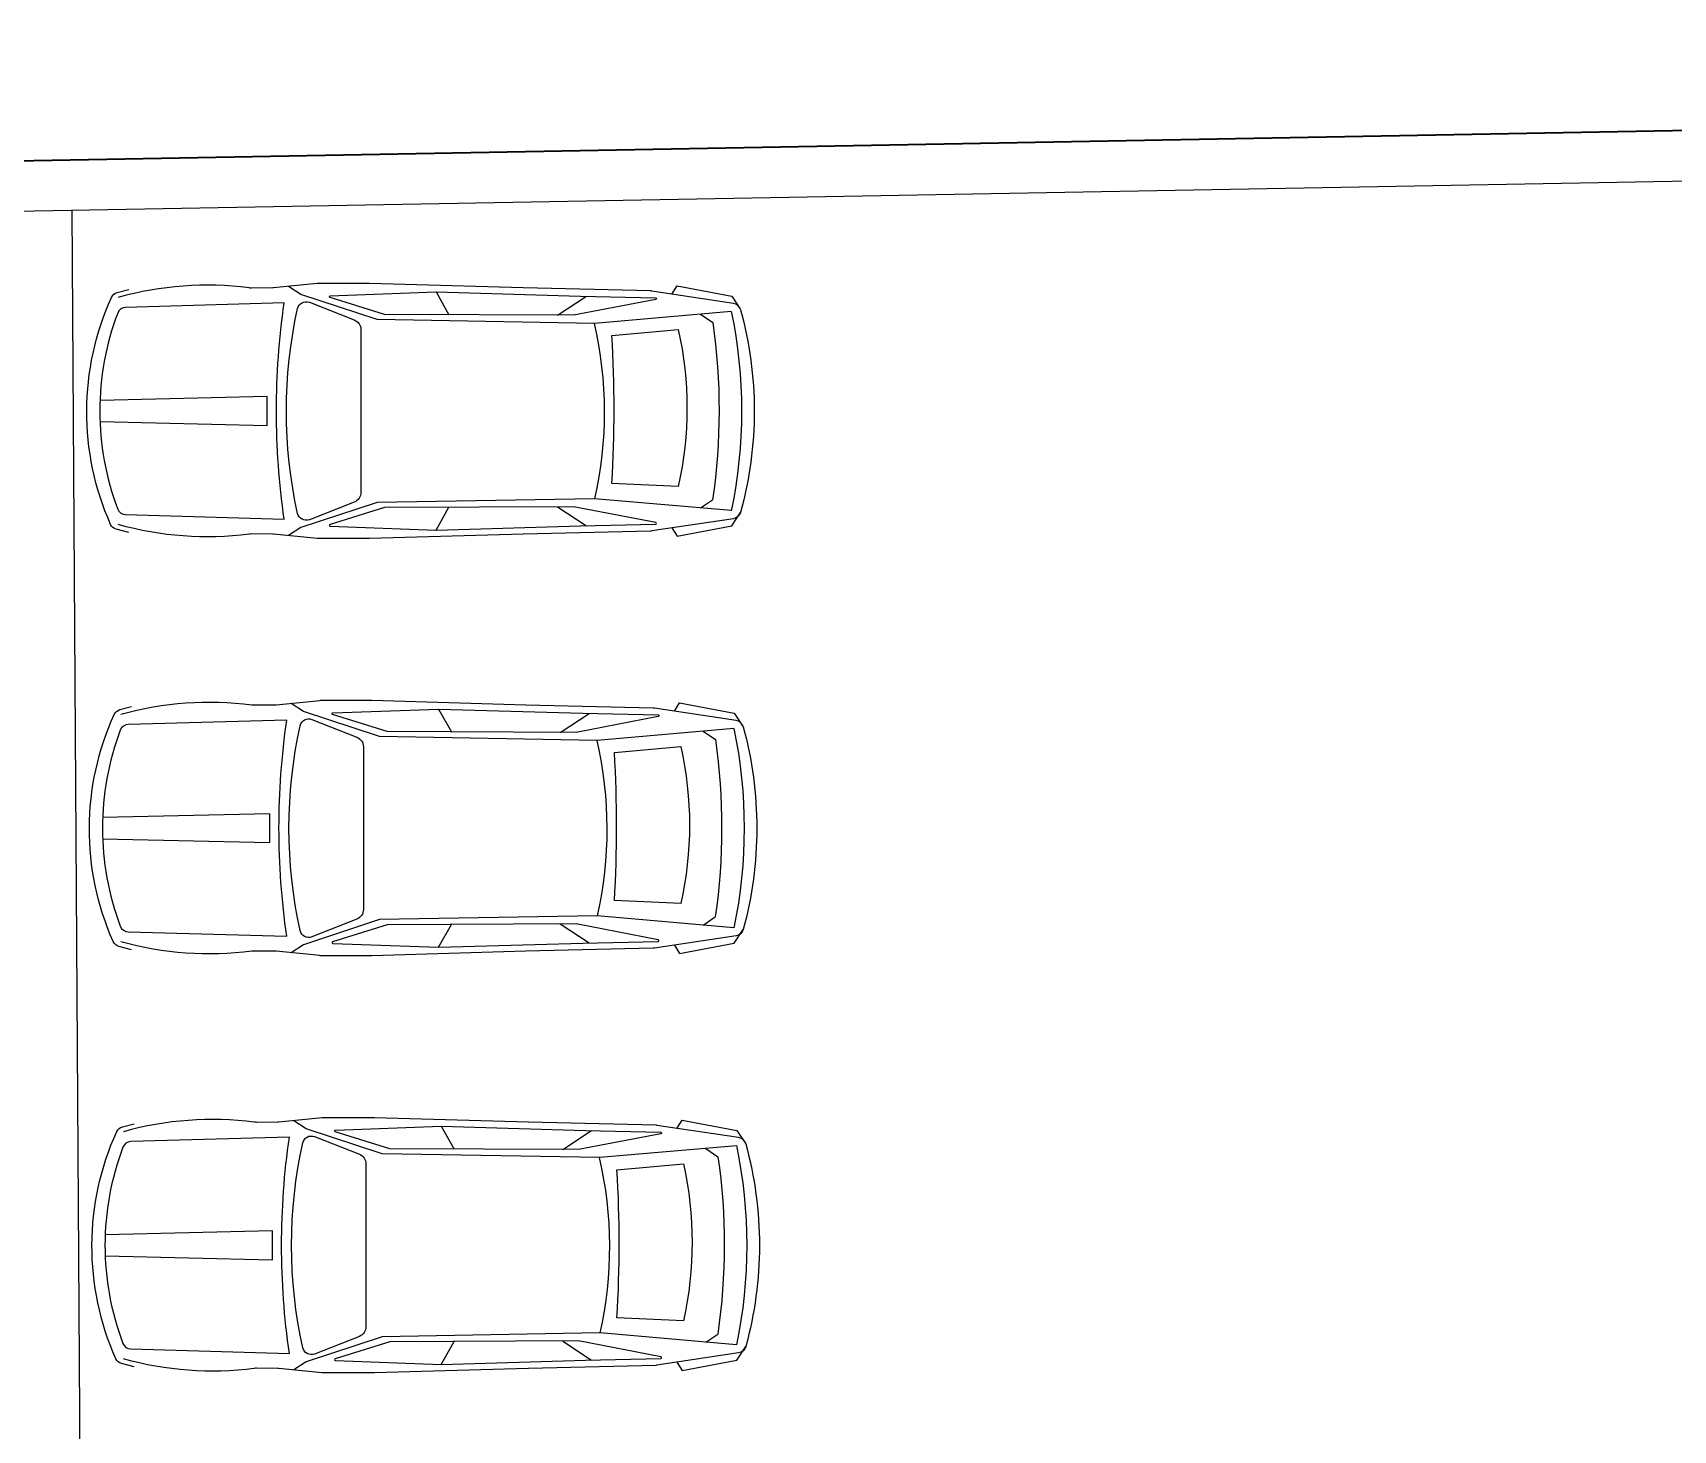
# Model space of a CAD drawing. Extents: x -30 to 1202, y 231 to 898.
# Drawn here: x 84.58 to 94.41, y 432.91 to 441.28 of the extents above; entities that cross this region are included whole.
import ezdxf

# ---------------------------------------------------------------- set-up
doc = ezdxf.new("R2010")
doc.units = 0
doc.header["$LTSCALE"] = 0.04
doc.layers.get('0').update_dxf_attribs({"linetype": 'CONTINUOUS'})
for name, color, linetype in [('PISO', 1, 'CONTINUOUS'), ('PISOS', 1, 'CONTINUOUS'), ('VISTA', 2, 'CONTINUOUS')]:
    doc.layers.add(name, color=color, linetype=linetype)

# ---------------------------------------------------------------- blocks, each defined once
blk = doc.blocks.new('Aupln001')
for p, q in [((-2.8208, 0.5795), (-2.9941, 0.6937)), ((-2.0932, 0.7196), (-2.1696, 0.5824)), ((-3.6783, 0.5867), (-3.7514, 0.5365)), ((-3.6783, -0.5755), (-3.7503, -0.526)), ((-2.8208, -0.5683), (-2.9941, -0.6825)), ((-2.0932, -0.7084), (-2.1696, -0.5712))]:
    blk.add_line(p, q)
for points in [[(-3.5055, 0.7064), (-3.5373, 0.7558), (-3.8645, 0.6943), (-3.9179, 0.613, -0.296775), (-3.8752, 0.6508), (-3.3857, 0.7244, -0.031441), (-3.3792, 0.725), (-2.6153, 0.7429, 0.001455), (-2.615, 0.7429), (-1.6936, 0.7699, -0.007326), (-1.6921, 0.77), (-1.3856, 0.77, -0.025363), (-1.3803, 0.7697), (-1.1199, 0.7432, 0.024637), (-1.1148, 0.7429), (-0.9864, 0.7426, 0.032795), (-0.9728, 0.7434, -0.100755), (-0.1885, 0.6864)], [(-0.2529, -0.7232), (-0.1771, -0.703, 0.226888), (-0.1428, -0.6737, 0.214205), (-0.1487, 0.6869, 0.224603), (-0.1828, 0.7158), (-0.2529, 0.7345)], [(-3.5055, -0.6952), (-3.5373, -0.7446), (-3.8645, -0.6831), (-3.9179, -0.6017, 0.296775), (-3.8752, -0.6396), (-3.3857, -0.7132, 0.031441), (-3.3792, -0.7138), (-2.6153, -0.7317, -0.001455), (-2.615, -0.7317), (-1.6936, -0.7587, 0.007326), (-1.6921, -0.7587), (-1.3856, -0.7587, 0.025363), (-1.3803, -0.7585), (-1.1199, -0.732, -0.024637), (-1.1148, -0.7317), (-0.9864, -0.7313, -0.032795), (-0.9728, -0.7322, 0.100755), (-0.1885, -0.6751)]]:
    blk.add_lwpolyline(points, format="xyb")
for points in [[(-3.862, 0.6028), (-3.0431, 0.531), (-1.7396, 0.554), (-1.2828, 0.7046), (-1.209, 0.7523)], [(-0.0794, -0.0582), (-1.081, -0.0812), (-1.081, 0.0924), (-0.0794, 0.0694)], [(-3.862, -0.5916), (-3.0431, -0.5198), (-1.7396, -0.5427), (-1.2828, -0.6933), (-1.209, -0.741)]]:
    blk.add_lwpolyline(points)
for points in [[(-2.9574, 0.6945, -0.001613), (-2.9578, 0.6945), (-3.4083, 0.6844, 0.898845), (-3.4092, 0.674), (-2.9165, 0.5791), (-1.7849, 0.5841), (-1.4578, 0.686, 0.843434), (-1.4592, 0.6962), (-2.0918, 0.7196, 0.016499), (-2.0952, 0.7196)], [(-1.2635, 0.6197, 0.460891), (-1.3337, 0.6571), (-1.603, 0.5511, 0.30819), (-1.6421, 0.4936), (-1.6421, -0.4824, 0.30819), (-1.603, -0.5399), (-1.3337, -0.6458, 0.460891), (-1.2635, -0.6085, 0.109577)], [(-0.2329, -0.6155), (-1.1833, -0.6426, 0.072437), (-1.1833, 0.6538), (-0.2329, 0.6268, -0.304109), (-0.1855, 0.593, -0.182739), (-0.1855, -0.5818, -0.304109)], [(-3.5448, -0.4466), (-3.1463, -0.4286, -0.030108), (-3.1463, 0.4586), (-3.5448, 0.4945, 0.109099)], [(-2.9574, -0.6833, 0.001613), (-2.9578, -0.6833), (-3.4083, -0.6731, -0.898845), (-3.4092, -0.6628), (-2.9165, -0.5678), (-1.7849, -0.5729), (-1.4578, -0.6747, -0.843434), (-1.4592, -0.685), (-2.0918, -0.7083, -0.016499), (-2.0952, -0.7084)]]:
    blk.add_lwpolyline(points, format="xyb", close=True)
for centre, radius, start, end in [((-1.7028, 0.0056), 2.2968, 164.66721, 195.33279), ((-1.0037, 0.0056), 2.9201, 168.19843, 191.80157), ((-0.0747, 0.0089), 3.7143, 171.8338, 188.2809), ((-0.7492, -0.0011), 2.3518, 166.92324, 192.74187)]:
    blk.add_arc(centre, radius, start, end)

msp = doc.modelspace()

# ---------------------------------------------------------------- linework, layer by layer
at = {"layer": 'PISO', "color": 1}
msp.add_line((126.377, 441.2805), (42.5094, 439.7429), dxfattribs=at)
at = {"layer": 'PISO'}
msp.add_line((85.0932, 396.0333), (84.8191, 440.2168), dxfattribs=at)
at = {"layer": 'VISTA', "color": 1}
for p, q in [((46.0694, 439.8082), (107.2756, 440.9291)), ((46.3094, 439.5162), (106.9849, 440.6201))]:
    msp.add_line(p, q, dxfattribs=at)

# ---------------------------------------------------------------- block references
at = {"layer": 'PISOS', "xscale": -1}
for p in [(84.9063, 439.0083), (84.9218, 436.5083), (84.9373, 434.0083)]:
    msp.add_blockref('Aupln001', p, dxfattribs=at)

doc.saveas('drawing.dxf')
